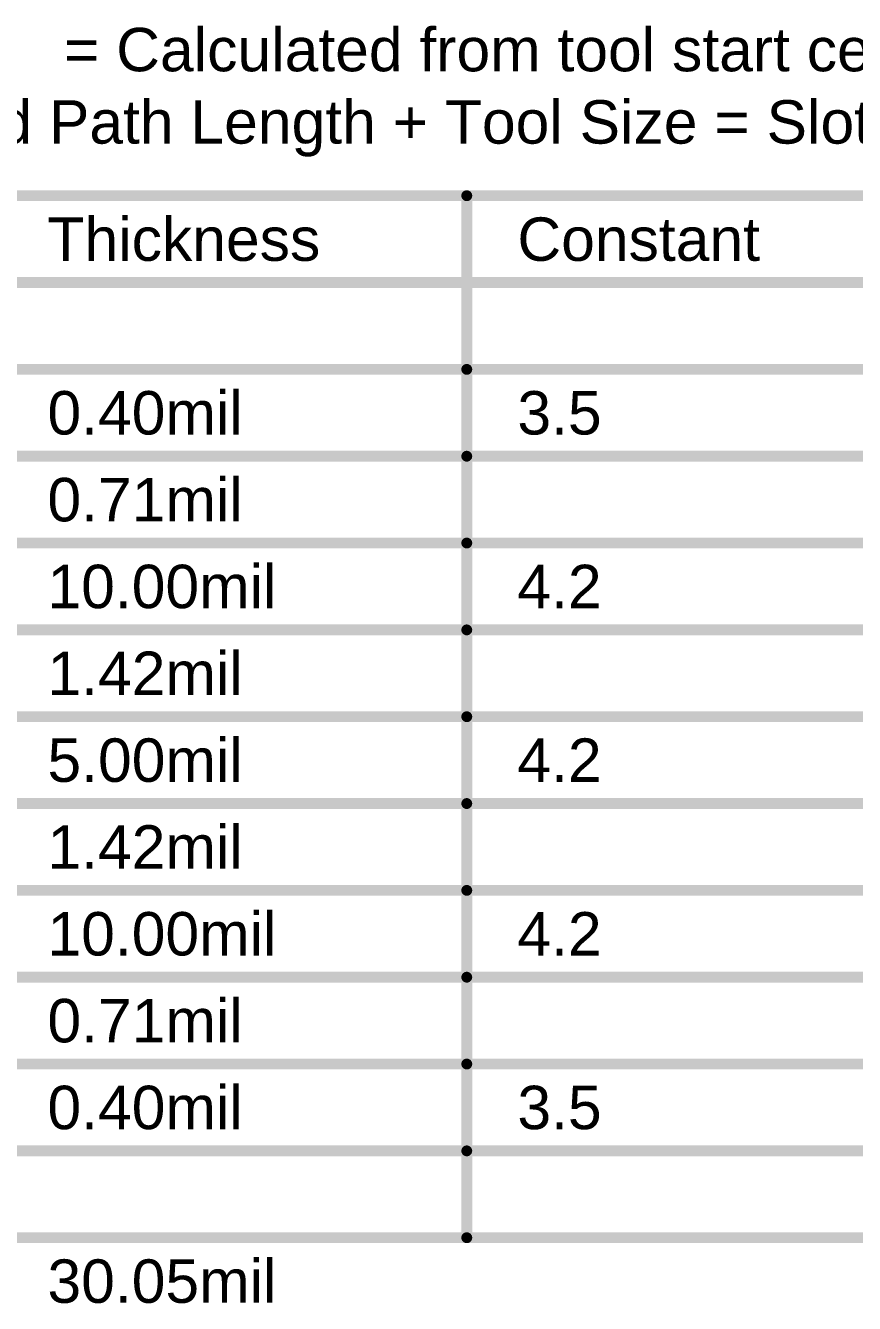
# Model space of a CAD drawing. Header units: inches. Extents: x -3 to 423, y -3 to 110.
# Drawn here: x 129.46 to 158.57, y -0.58 to 44.28 of the extents above; entities that cross this region are included whole.
import ezdxf

# ---------------------------------------------------------------- set-up
doc = ezdxf.new("R2010")
doc.units = ezdxf.units.IN
doc.layers.add('Drill Drawing', color=1, linetype='Continuous')
doc.layers.add('Mechanical 3', color=76, linetype='Continuous')
doc.styles.add('Arial', font='', dxfattribs={"height": 0.2})
doc.styles.get('Arial').set_extended_font_data('Arial')

msp = doc.modelspace()

# ---------------------------------------------------------------- linework, layer by layer
at = {"layer": 'Mechanical 3', "const_width": 0.381}
for points in [[(72.582, 38.303), (187.868, 38.303)], [(144.954, 1.727), (144.954, 38.303)], [(72.582, 35.255), (187.868, 35.255)], [(128.448, 32.207), (144.954, 32.207)], [(144.954, 32.207), (159.428, 32.207)], [(128.448, 29.159), (144.954, 29.159)], [(144.954, 29.159), (159.428, 29.159)], [(128.448, 26.111), (144.954, 26.111)], [(144.954, 26.111), (159.428, 26.111)], [(128.448, 23.063), (144.954, 23.063)], [(144.954, 23.063), (159.428, 23.063)], [(128.448, 20.015), (144.954, 20.015)], [(144.954, 20.015), (159.428, 20.015)], [(128.448, 16.967), (144.954, 16.967)], [(144.954, 16.967), (159.428, 16.967)], [(128.448, 13.919), (144.954, 13.919)], [(144.954, 13.919), (159.428, 13.919)], [(128.448, 10.871), (144.954, 10.871)], [(144.954, 10.871), (159.428, 10.871)], [(128.448, 7.823), (144.954, 7.823)], [(144.954, 7.823), (159.428, 7.823)], [(128.448, 4.775), (144.954, 4.775)], [(144.954, 4.775), (159.428, 4.775)], [(128.448, 1.727), (144.954, 1.727)], [(144.954, 1.727), (159.428, 1.727)]]:
    msp.add_lwpolyline(points, dxfattribs=at)
at = {"layer": 'Mechanical 3', "const_width": 0.191}
for points in [[(144.858, 38.303, 1), (145.049, 38.303, 1)], [(144.858, 32.207, 1), (145.049, 32.207, 1)], [(144.858, 32.207, 1), (145.049, 32.207, 1)], [(144.858, 29.159, 1), (145.049, 29.159, 1)], [(144.858, 29.159, 1), (145.049, 29.159, 1)], [(144.858, 26.111, 1), (145.049, 26.111, 1)], [(144.858, 26.111, 1), (145.049, 26.111, 1)], [(144.858, 23.063, 1), (145.049, 23.063, 1)], [(144.858, 23.063, 1), (145.049, 23.063, 1)], [(144.858, 20.015, 1), (145.049, 20.015, 1)], [(144.858, 20.015, 1), (145.049, 20.015, 1)], [(144.858, 16.967, 1), (145.049, 16.967, 1)], [(144.858, 16.967, 1), (145.049, 16.967, 1)], [(144.858, 13.919, 1), (145.049, 13.919, 1)], [(144.858, 13.919, 1), (145.049, 13.919, 1)], [(144.858, 10.871, 1), (145.049, 10.871, 1)], [(144.858, 10.871, 1), (145.049, 10.871, 1)], [(144.858, 7.823, 1), (145.049, 7.823, 1)], [(144.858, 7.823, 1), (145.049, 7.823, 1)], [(144.858, 4.775, 1), (145.049, 4.775, 1)], [(144.858, 4.775, 1), (145.049, 4.775, 1)], [(144.858, 1.727, 1), (145.049, 1.727, 1)], [(144.858, 1.727, 1), (145.049, 1.727, 1)], [(144.858, 1.727, 1), (145.049, 1.727, 1)]]:
    msp.add_lwpolyline(points, format="xyb", close=True, dxfattribs=at)

# ---------------------------------------------------------------- texts
at = {"layer": 'Drill Drawing', "style": 'Arial'}
for s, p in [('= Calculated from tool start centre position to tool end centre position.', (130.806, 42.671)), (' = Routed Path Length + Tool Size = Slot length as defined in the PCB layout', (120.396, 40.132))]:
    msp.add_text(s, height=1.524, dxfattribs=at).set_placement(p)
at = {"layer": 'Mechanical 3', "style": 'Arial'}
for s, p in [('Thickness', (130.226, 36.017)), ('Constant', (146.732, 36.017)), ('0.40mil', (130.226, 29.921)), ('3.5', (146.732, 29.921)), ('0.71mil', (130.226, 26.873)), ('10.00mil', (130.226, 23.825)), ('4.2', (146.732, 23.825)), ('1.42mil', (130.226, 20.777)), ('5.00mil', (130.226, 17.729)), ('4.2', (146.732, 17.729)), ('1.42mil', (130.226, 14.681)), ('10.00mil', (130.226, 11.633)), ('4.2', (146.732, 11.633)), ('0.71mil', (130.226, 8.585)), ('0.40mil', (130.226, 5.537)), ('3.5', (146.732, 5.537)), ('30.05mil', (130.226, -0.559))]:
    msp.add_text(s, height=1.524, dxfattribs=at).set_placement(p)

doc.saveas('drawing.dxf')
